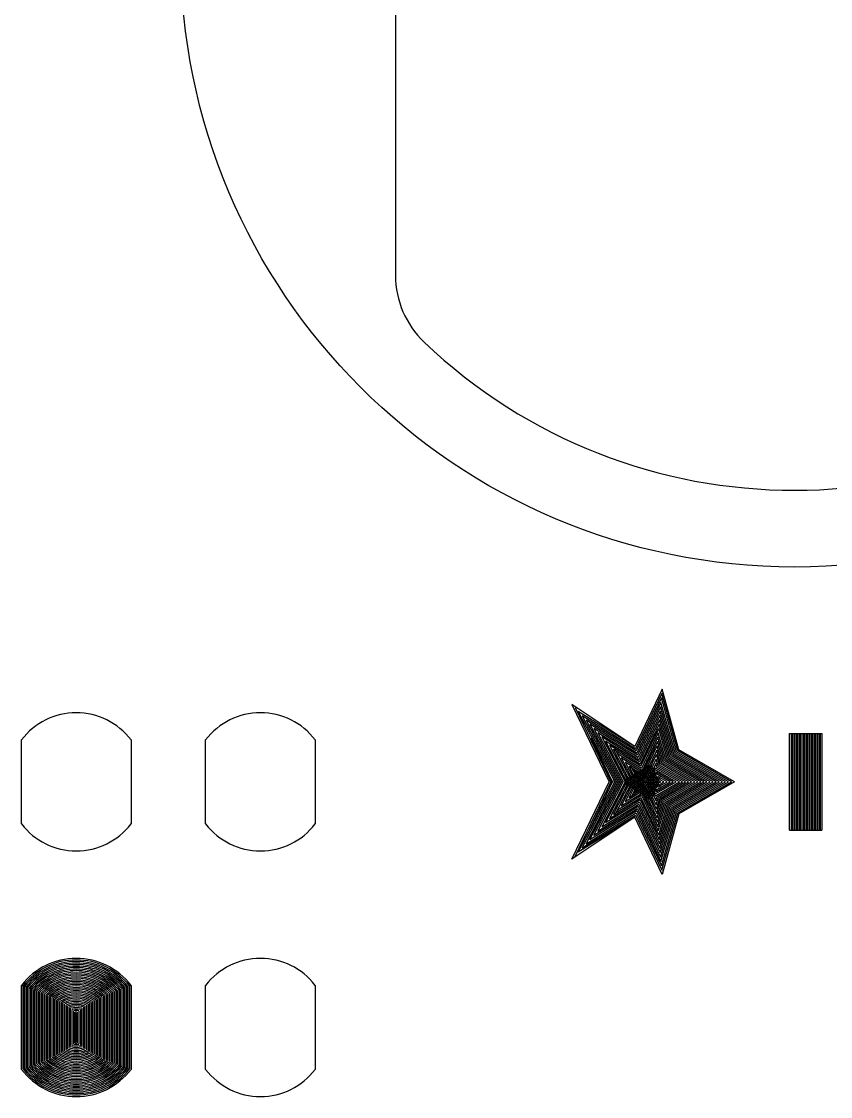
# Model space of a CAD drawing. Header units: millimetres. Extents: x 45003 to 46969, y 6653 to 6979.
# Drawn here: x 45029.19816 to 45029.22452, y 6711.14555 to 6711.18057 of the extents above; entities that cross this region are included whole.
import ezdxf

# ---------------------------------------------------------------- set-up
doc = ezdxf.new("R2010")
doc.units = ezdxf.units.MM
doc.layers.add('ARQ-EQ-COZ', color=1, linetype='Continuous')

msp = doc.modelspace()

# ---------------------------------------------------------------- linework, layer by layer
at = {"layer": 'ARQ-EQ-COZ'}
for p, q in [((45029.21034509628, 6711.193301398028), (45029.21034509628, 6711.172301398027)), ((45029.219030487, 6711.158818663575), (45029.21814284525, 6711.156954615847)), ((45029.21901823732, 6711.158676642201), (45029.21816405331, 6711.15688285574)), ((45029.21900598762, 6711.15853462082), (45029.21818526137, 6711.156811095633)), ((45029.21949549304, 6711.156781875577), (45029.21900598762, 6711.15853462082)), ((45029.21953815896, 6711.156814987208), (45029.21901823732, 6711.158676642201)), ((45029.21958082489, 6711.156848098833), (45029.219030487, 6711.158818663575)), ((45029.21609062459, 6711.1583276715), (45029.2173020741, 6711.155803818297)), ((45029.21814284525, 6711.156954615847), (45029.21609062459, 6711.1583276715)), ((45029.21619398988, 6711.158227872348), (45029.21737028193, 6711.155777263831)), ((45029.21899373794, 6711.158392599439), (45029.21820646944, 6711.156739335526)), ((45029.21898148825, 6711.158250578058), (45029.2182276775, 6711.156667575419)), ((45029.21941016119, 6711.156715652328), (45029.21898148825, 6711.158250578058)), ((45029.21945282711, 6711.156748763952), (45029.21899373794, 6711.158392599439)), ((45029.21629655041, 6711.158090797323), (45029.21748599035, 6711.155800681537)), ((45029.21814284525, 6711.156954615847), (45029.21629655041, 6711.158090797323)), ((45029.21642417581, 6711.157953549625), (45029.2175415568, 6711.155802174214)), ((45029.21816405331, 6711.15688285574), (45029.21642417581, 6711.157953549625)), ((45029.2165518012, 6711.157816301919), (45029.21759789851, 6711.155802174214)), ((45029.21818526137, 6711.156811095633), (45029.2165518012, 6711.157816301919)), ((45029.21896923857, 6711.158108556677), (45029.21824888555, 6711.15659581532)), ((45029.21895698887, 6711.157966535296), (45029.21827009362, 6711.156524055213)), ((45029.21894473919, 6711.157824513914), (45029.21829130168, 6711.156452295106)), ((45029.21928216342, 6711.156616317448), (45029.21894473919, 6711.157824513914)), ((45029.21932482934, 6711.156649429072), (45029.21895698887, 6711.157966535296)), ((45029.21936749527, 6711.156682540696), (45029.21896923857, 6711.158108556677)), ((45029.21667942661, 6711.157679054221), (45029.21765424022, 6711.155802174214)), ((45029.21820646944, 6711.156739335526), (45029.21667942661, 6711.157679054221)), ((45029.21680705201, 6711.157541806516), (45029.21771058194, 6711.155802174214)), ((45029.2182276775, 6711.156667575419), (45029.21680705201, 6711.157541806516)), ((45029.2189324895, 6711.157682492533), (45029.21831250974, 6711.156380534999)), ((45029.2183337178, 6711.156308774892), (45029.21892023981, 6711.157540471152)), ((45029.21919683157, 6711.156550094192), (45029.21892023981, 6711.157540471152)), ((45029.21923949749, 6711.156583205816), (45029.2189324895, 6711.157682492533)), ((45029.19816034092, 6711.154431100183), (45029.19816034092, 6711.157173248245)), ((45029.20172834092, 6711.157173248245), (45029.20172834092, 6711.154431100183)), ((45029.20416034092, 6711.154431100183), (45029.20416034092, 6711.157173248245)), ((45029.20772834092, 6711.157173248245), (45029.20772834092, 6711.154431100183)), ((45029.21742196949, 6711.155785126645), (45029.21672991736, 6711.15722690195)), ((45029.2169346774, 6711.157404558818), (45029.21776692365, 6711.155802174214)), ((45029.21824888555, 6711.15659581532), (45029.2169346774, 6711.157404558818)), ((45029.21706230281, 6711.15726731112), (45029.21786899828, 6711.155714121281)), ((45029.21827009362, 6711.156524055213), (45029.21706230281, 6711.15726731112)), ((45029.2171899282, 6711.157130063414), (45029.21790699085, 6711.155749450231)), ((45029.21829130168, 6711.156452295106), (45029.2171899282, 6711.157130063414)), ((45029.21890799013, 6711.157398449771), (45029.21835492586, 6711.156237014785)), ((45029.21889574044, 6711.15725642839), (45029.21837613393, 6711.156165254678)), ((45029.21888349075, 6711.157114407009), (45029.21839734199, 6711.156093494571)), ((45029.21906883379, 6711.156450759311), (45029.21888349075, 6711.157114407009)), ((45029.21911149972, 6711.156483870936), (45029.21889574044, 6711.15725642839)), ((45029.21915416564, 6711.156516982567), (45029.21890799013, 6711.157398449771)), ((45029.22318261863, 6711.154227174219), (45029.22318261863, 6711.157377174216)), ((45029.22318261863, 6711.157377174216), (45029.22423261862, 6711.157377174216)), ((45029.22323261863, 6711.157377174216), (45029.22323261863, 6711.154227174219)), ((45029.22328261862, 6711.157377174216), (45029.22328261862, 6711.154227174219)), ((45029.22333261863, 6711.157377174216), (45029.22333261863, 6711.154227174219)), ((45029.22338261863, 6711.157377174216), (45029.22338261863, 6711.154227174219)), ((45029.22343261862, 6711.157377174216), (45029.22343261862, 6711.154227174219)), ((45029.22348261862, 6711.157377174216), (45029.22348261862, 6711.154227174219)), ((45029.22353261863, 6711.157377174216), (45029.22353261863, 6711.154227174219)), ((45029.22358261862, 6711.157377174216), (45029.22358261862, 6711.154227174219)), ((45029.22363261862, 6711.157377174216), (45029.22363261862, 6711.154227174219)), ((45029.22368261863, 6711.157377174216), (45029.22368261863, 6711.154227174219)), ((45029.22373261862, 6711.157377174216), (45029.22373261862, 6711.154227174219)), ((45029.22378261862, 6711.157377174216), (45029.22378261862, 6711.154227174219)), ((45029.22383261863, 6711.157377174216), (45029.22383261863, 6711.154227174219)), ((45029.22388261862, 6711.157377174216), (45029.22388261862, 6711.154227174219)), ((45029.22393261862, 6711.157377174216), (45029.22393261862, 6711.154227174219)), ((45029.22398261863, 6711.157377174216), (45029.22398261863, 6711.154227174219)), ((45029.22403261863, 6711.157377174216), (45029.22403261863, 6711.154227174219)), ((45029.22408261862, 6711.157377174216), (45029.22408261862, 6711.154227174219)), ((45029.22413261863, 6711.157377174216), (45029.22413261863, 6711.154227174219)), ((45029.22418261862, 6711.157377174216), (45029.22418261862, 6711.154227174219)), ((45029.22423261862, 6711.157377174216), (45029.22423261862, 6711.154227174219)), ((45029.2173175536, 6711.156992815716), (45029.21794498341, 6711.155784779182)), ((45029.21831250974, 6711.156380534999), (45029.2173175536, 6711.156992815716)), ((45029.21798297598, 6711.155820108125), (45029.21744517901, 6711.156855568018)), ((45029.2183337178, 6711.156308774892), (45029.21744517901, 6711.156855568018)), ((45029.2174895511, 6711.156878613988), (45029.21802096855, 6711.155855437076)), ((45029.21841855004, 6711.156021734464), (45029.21887124106, 6711.156972385627)), ((45029.21885899138, 6711.156830364253), (45029.21843975811, 6711.155949974364)), ((45029.21898350195, 6711.156384536055), (45029.21885899138, 6711.156830364253)), ((45029.21902616787, 6711.156417647687), (45029.21887124106, 6711.156972385627)), ((45029.22119401387, 6711.155802174214), (45029.21949549304, 6711.156781875577)), ((45029.22129408584, 6711.155802174214), (45029.21953815896, 6711.156814987208)), ((45029.22139415782, 6711.155802174214), (45029.21958082489, 6711.156848098833)), ((45029.21835492586, 6711.156237014785), (45029.2175728044, 6711.156718320312)), ((45029.2177004298, 6711.156581072614), (45029.21805896112, 6711.155890766019)), ((45029.21837613393, 6711.156165254678), (45029.2177004298, 6711.156581072614)), ((45029.2178280552, 6711.156443824916), (45029.21809695369, 6711.15592609497)), ((45029.21839734199, 6711.156093494571), (45029.2178280552, 6711.156443824916)), ((45029.21846096617, 6711.155878214257), (45029.21884674169, 6711.156688342872)), ((45029.21848217423, 6711.15580645415), (45029.218834492, 6711.156546321491)), ((45029.21882224231, 6711.15640430011), (45029.21850338229, 6711.155734694044)), ((45029.21885550418, 6711.156285201175), (45029.21882224231, 6711.15640430011)), ((45029.2188981701, 6711.156318312799), (45029.218834492, 6711.156546321491)), ((45029.21894083603, 6711.156351424431), (45029.21884674169, 6711.156688342872)), ((45029.22009322212, 6711.155802174214), (45029.21902616787, 6711.156417647687)), ((45029.2201932941, 6711.155802174214), (45029.21906883379, 6711.156450759311)), ((45029.22029336607, 6711.155802174214), (45029.21911149972, 6711.156483870936)), ((45029.22039343805, 6711.155802174214), (45029.21915416564, 6711.156516982567)), ((45029.22049351003, 6711.155802174214), (45029.21919683157, 6711.156550094192)), ((45029.22059358201, 6711.155802174214), (45029.21923949749, 6711.156583205816)), ((45029.22069365399, 6711.155802174214), (45029.21928216342, 6711.156616317448)), ((45029.22079372596, 6711.155802174214), (45029.21932482934, 6711.156649429072)), ((45029.22089379794, 6711.155802174214), (45029.21936749527, 6711.156682540696)), ((45029.22099386992, 6711.155802174214), (45029.21941016119, 6711.156715652328)), ((45029.22109394189, 6711.155802174214), (45029.21945282711, 6711.156748763952)), ((45029.21786899828, 6711.155890227147), (45029.21865183872, 6711.156371975133)), ((45029.21790699085, 6711.155854898197), (45029.21863063066, 6711.156300215026)), ((45029.21794498341, 6711.155819569253), (45029.2186094226, 6711.156228454919)), ((45029.21813494626, 6711.15596142392), (45029.2179556806, 6711.156306577211)), ((45029.21841855004, 6711.156021734464), (45029.2179556806, 6711.156306577211)), ((45029.21798297598, 6711.155784240303), (45029.21858821454, 6711.156156694812)), ((45029.2180000527, 6711.156329623188), (45029.21817293883, 6711.155996752864)), ((45029.21802096855, 6711.155748911359), (45029.21856700648, 6711.156084934705)), ((45029.21843975811, 6711.155949974364), (45029.218083306, 6711.156169329513)), ((45029.2182109314, 6711.156032081814), (45029.21815157183, 6711.15614637113)), ((45029.21880999263, 6711.156262278729), (45029.21852459035, 6711.155662933937)), ((45029.21879774294, 6711.156120257348), (45029.21854579842, 6711.15559117383)), ((45029.21885093764, 6711.156115669172), (45029.21856700648, 6711.155519413723)), ((45029.21856700648, 6711.156084934705), (45029.21885093764, 6711.155488679256)), ((45029.21858821454, 6711.156156694812), (45029.21883868795, 6711.155630700637)), ((45029.2186094226, 6711.156228454919), (45029.21889188264, 6711.155635288812)), ((45029.21863063066, 6711.156300215026), (45029.21894507734, 6711.15563987698)), ((45029.21865183872, 6711.156371975133), (45029.21893282765, 6711.155781898361)), ((45029.21877017233, 6711.156218977919), (45029.21879774294, 6711.156120257348)), ((45029.21949279027, 6711.155802174214), (45029.21877017233, 6711.156218977919)), ((45029.21880860382, 6711.156081368373), (45029.21883868795, 6711.155973647791)), ((45029.21929264631, 6711.155802174214), (45029.21880860382, 6711.156081368373)), ((45029.21881283825, 6711.15625208955), (45029.21880999263, 6711.156262278729)), ((45029.21959286224, 6711.155802174214), (45029.21881283825, 6711.15625208955)), ((45029.21885126975, 6711.156114479997), (45029.21885093764, 6711.156115669172)), ((45029.21939271829, 6711.155802174214), (45029.21885126975, 6711.156114479997)), ((45029.21969293422, 6711.155802174214), (45029.21885550418, 6711.156285201175)), ((45029.2197930062, 6711.155802174214), (45029.2188981701, 6711.156318312799)), ((45029.21989307817, 6711.155802174214), (45029.21894083603, 6711.156351424431)), ((45029.21999315015, 6711.155802174214), (45029.21898350195, 6711.156384536055)), ((45029.21609062459, 6711.15327966229), (45029.2173020741, 6711.155803515493)), ((45029.21736937069, 6711.155828171531), (45029.2161870033, 6711.153364906063)), ((45029.21629655041, 6711.153513551112), (45029.21748599035, 6711.155803666898)), ((45029.21642417581, 6711.15365079881), (45029.2175415568, 6711.155802174214)), ((45029.2165518012, 6711.153788046508), (45029.21759789851, 6711.155802174214)), ((45029.21742963518, 6711.155838177348), (45029.21666467904, 6711.154244518669)), ((45029.21667942661, 6711.153925294214), (45029.21765424022, 6711.155802174214)), ((45029.21680705201, 6711.154062541912), (45029.21771058194, 6711.155802174214)), ((45029.2169346774, 6711.15419978961), (45029.21776692365, 6711.155802174214)), ((45029.21786899828, 6711.155890227147), (45029.21706230281, 6711.154337037316)), ((45029.21790699085, 6711.155854898197), (45029.2171899282, 6711.154474285014)), ((45029.21794498341, 6711.155819569253), (45029.2173175536, 6711.154611532712)), ((45029.21744517901, 6711.154748780417), (45029.21798297598, 6711.155784240303)), ((45029.21802096855, 6711.155748911359), (45029.2174895511, 6711.15472573444)), ((45029.21805896112, 6711.155713582409), (45029.2177004298, 6711.155023275814)), ((45029.21865183872, 6711.155232373302), (45029.21786899828, 6711.155714121281)), ((45029.21863063066, 6711.155304133409), (45029.21790699085, 6711.155749450231)), ((45029.2186094226, 6711.155375893516), (45029.21794498341, 6711.155784779182)), ((45029.21858821454, 6711.155447653623), (45029.21798297598, 6711.155820108125)), ((45029.21856700648, 6711.155519413723), (45029.21802096855, 6711.155855437076)), ((45029.21805896112, 6711.155713582409), (45029.21854579842, 6711.156013174598)), ((45029.21854579842, 6711.15559117383), (45029.21805896112, 6711.155890766019)), ((45029.21809695369, 6711.155678253465), (45029.21852459035, 6711.155941414491)), ((45029.21852459035, 6711.155662933937), (45029.21809695369, 6711.15592609497)), ((45029.21850338229, 6711.155734694044), (45029.21813494626, 6711.15596142392)), ((45029.21813494626, 6711.155642924515), (45029.21850338229, 6711.155869654392)), ((45029.21848217423, 6711.15580645415), (45029.21817293883, 6711.155996752864)), ((45029.21817293883, 6711.155607595564), (45029.21848217423, 6711.155797894285)), ((45029.21846096617, 6711.155878214257), (45029.2182109314, 6711.156032081814)), ((45029.2182109314, 6711.155572266621), (45029.21846096617, 6711.155726134178)), ((45029.21884674169, 6711.154916005563), (45029.21846096617, 6711.155726134178)), ((45029.218834492, 6711.155058026944), (45029.21848217423, 6711.155797894285)), ((45029.21850338229, 6711.155869654392), (45029.21882224231, 6711.155200048325)), ((45029.21852459035, 6711.155941414491), (45029.21880999263, 6711.155342069706)), ((45029.21854579842, 6711.156013174598), (45029.21879774294, 6711.155484091088)), ((45029.21883868795, 6711.155973647791), (45029.21858821454, 6711.155447653623)), ((45029.21889188264, 6711.155969059623), (45029.2186094226, 6711.155375893516)), ((45029.21894507734, 6711.155964471455), (45029.21863063066, 6711.155304133409)), ((45029.21893282765, 6711.155822450074), (45029.21865183872, 6711.155232373302)), ((45029.21877017233, 6711.155385370509), (45029.21949279027, 6711.155802174214)), ((45029.21880860382, 6711.155522980062), (45029.21929264631, 6711.155802174214)), ((45029.21881283825, 6711.155352258885), (45029.21959286224, 6711.155802174214)), ((45029.21885126975, 6711.155489868438), (45029.21939271829, 6711.155802174214)), ((45029.21885550418, 6711.155319147253), (45029.21969293422, 6711.155802174214)), ((45029.21888970125, 6711.155976870444), (45029.21889188264, 6711.155969059623)), ((45029.21919257434, 6711.155802174214), (45029.21888970125, 6711.155976870444)), ((45029.21888970125, 6711.155627477991), (45029.21919257434, 6711.155802174214)), ((45029.2188981701, 6711.155286035629), (45029.2197930062, 6711.155802174214)), ((45029.21892813274, 6711.15583926089), (45029.21893282765, 6711.155822450074)), ((45029.21899243038, 6711.155802174214), (45029.21892813274, 6711.15583926089)), ((45029.21892813274, 6711.155765087545), (45029.21899243038, 6711.155802174214)), ((45029.21893282765, 6711.155781898361), (45029.21892813274, 6711.155765087545)), ((45029.21894083603, 6711.155252924004), (45029.21989307817, 6711.155802174214)), ((45029.21897079866, 6711.155872372515), (45029.21894507734, 6711.155964471455)), ((45029.21894507734, 6711.15563987698), (45029.21897079866, 6711.155731975913)), ((45029.21909250236, 6711.155802174214), (45029.21897079866, 6711.155872372515)), ((45029.21897079866, 6711.155731975913), (45029.21909250236, 6711.155802174214)), ((45029.21898350195, 6711.155219812373), (45029.21999315015, 6711.155802174214)), ((45029.21902616787, 6711.155186700748), (45029.22009322212, 6711.155802174214)), ((45029.21906883379, 6711.155153589124), (45029.2201932941, 6711.155802174214)), ((45029.21911149972, 6711.155120477492), (45029.22029336607, 6711.155802174214)), ((45029.21915416564, 6711.155087365868), (45029.22039343805, 6711.155802174214)), ((45029.21919683157, 6711.155054254236), (45029.22049351003, 6711.155802174214)), ((45029.21923949749, 6711.155021142612), (45029.22059358201, 6711.155802174214)), ((45029.21928216342, 6711.154988030988), (45029.22069365399, 6711.155802174214)), ((45029.21932482934, 6711.154954919356), (45029.22079372596, 6711.155802174214)), ((45029.21936749527, 6711.154921807732), (45029.22089379794, 6711.155802174214)), ((45029.21941016119, 6711.154888696107), (45029.22099386992, 6711.155802174214)), ((45029.21945282711, 6711.154855584476), (45029.22109394189, 6711.155802174214)), ((45029.21949549304, 6711.154822472851), (45029.22119401387, 6711.155802174214)), ((45029.21953815896, 6711.154789361227), (45029.22129408584, 6711.155802174214)), ((45029.22139415782, 6711.155802174214), (45029.21958082489, 6711.154756249595)), ((45029.2175728044, 6711.154886028115), (45029.21835492586, 6711.155367333643)), ((45029.2177004298, 6711.155023275814), (45029.21837613393, 6711.15543909375)), ((45029.21809695369, 6711.155678253465), (45029.2178280552, 6711.155160523519)), ((45029.2178280552, 6711.155160523519), (45029.21839734199, 6711.155510853857)), ((45029.2179556806, 6711.155297771217), (45029.21813494626, 6711.155642924515)), ((45029.2179556806, 6711.155297771217), (45029.21841855004, 6711.155582613964)), ((45029.21817293883, 6711.155607595564), (45029.2180000527, 6711.155274725247)), ((45029.218083306, 6711.155435018923), (45029.21843975811, 6711.155654374071)), ((45029.21815157183, 6711.155457977305), (45029.2182109314, 6711.155572266621)), ((45029.21835492586, 6711.155367333643), (45029.21890799013, 6711.154205898657)), ((45029.21837613393, 6711.15543909375), (45029.21889574044, 6711.154347920038)), ((45029.21839734199, 6711.155510853857), (45029.21888349075, 6711.154489941419)), ((45029.21887124106, 6711.154631962801), (45029.21841855004, 6711.155582613964)), ((45029.21843975811, 6711.155654374071), (45029.21885899138, 6711.154773984182)), ((45029.21879774294, 6711.155484091088), (45029.21877017233, 6711.155385370509)), ((45029.21883868795, 6711.155630700637), (45029.21880860382, 6711.155522980062)), ((45029.21885093764, 6711.155488679256), (45029.21885126975, 6711.155489868438)), ((45029.21889188264, 6711.155635288812), (45029.21888970125, 6711.155627477991)), ((45029.2169346774, 6711.15419978961), (45029.21824888555, 6711.155008533116)), ((45029.21706230281, 6711.154337037316), (45029.21827009362, 6711.155080293222)), ((45029.2171899282, 6711.154474285014), (45029.21829130168, 6711.155152053329)), ((45029.2173175536, 6711.154611532712), (45029.21831250974, 6711.155223813436)), ((45029.21744517901, 6711.154748780417), (45029.2183337178, 6711.155295573536)), ((45029.21824888555, 6711.155008533116), (45029.21896923857, 6711.153495791758)), ((45029.21827009362, 6711.155080293222), (45029.21895698887, 6711.15363781314)), ((45029.21829130168, 6711.155152053329), (45029.21894473919, 6711.153779834521)), ((45029.21831250974, 6711.155223813436), (45029.2189324895, 6711.153921855895)), ((45029.21892023981, 6711.154063877276), (45029.2183337178, 6711.155295573536)), ((45029.21880999263, 6711.155342069706), (45029.21881283825, 6711.155352258885)), ((45029.21882224231, 6711.155200048325), (45029.21885550418, 6711.155319147253)), ((45029.218834492, 6711.155058026944), (45029.2188981701, 6711.155286035629)), ((45029.21884674169, 6711.154916005563), (45029.21894083603, 6711.155252924004)), ((45029.21885899138, 6711.154773984182), (45029.21898350195, 6711.155219812373)), ((45029.21887124106, 6711.154631962801), (45029.21902616787, 6711.155186700748)), ((45029.21888349075, 6711.154489941419), (45029.21906883379, 6711.155153589124)), ((45029.21889574044, 6711.154347920038), (45029.21911149972, 6711.155120477492)), ((45029.21890799013, 6711.154205898657), (45029.21915416564, 6711.155087365868)), ((45029.21892023981, 6711.154063877276), (45029.21919683157, 6711.155054254236)), ((45029.2189324895, 6711.153921855895), (45029.21923949749, 6711.155021142612)), ((45029.21642417581, 6711.15365079881), (45029.21816405331, 6711.154721492695)), ((45029.2165518012, 6711.153788046508), (45029.21818526137, 6711.154793252795)), ((45029.21667942661, 6711.153925294214), (45029.21820646944, 6711.154865012902)), ((45029.21680705201, 6711.154062541912), (45029.2182276775, 6711.154936773009)), ((45029.21816405331, 6711.154721492695), (45029.21901823732, 6711.152927706234)), ((45029.21818526137, 6711.154793252795), (45029.21900598762, 6711.153069727615)), ((45029.21820646944, 6711.154865012902), (45029.21899373794, 6711.153211748996)), ((45029.2182276775, 6711.154936773009), (45029.21898148825, 6711.153353770377)), ((45029.21894473919, 6711.153779834521), (45029.21928216342, 6711.154988030988)), ((45029.21895698887, 6711.15363781314), (45029.21932482934, 6711.154954919356)), ((45029.21896923857, 6711.153495791758), (45029.21936749527, 6711.154921807732)), ((45029.21898148825, 6711.153353770377), (45029.21941016119, 6711.154888696107)), ((45029.21899373794, 6711.153211748996), (45029.21945282711, 6711.154855584476)), ((45029.21900598762, 6711.153069727615), (45029.21949549304, 6711.154822472851)), ((45029.21901823732, 6711.152927706234), (45029.21953815896, 6711.154789361227)), ((45029.21958082489, 6711.154756249595), (45029.219030487, 6711.152785684852)), ((45029.21814284525, 6711.154652717943), (45029.21609062459, 6711.15327966229)), ((45029.21814284525, 6711.154649732588), (45029.21629655041, 6711.153513551112)), ((45029.219030487, 6711.152785684852), (45029.21814284525, 6711.154649732588)), ((45029.22318261863, 6711.154227174219), (45029.22423261862, 6711.154227174219)), ((45029.19816034092, 6711.146431100181), (45029.19816034092, 6711.149173248251)), ((45029.19821034092, 6711.146448200806), (45029.19821034092, 6711.149156147626)), ((45029.19826034093, 6711.146465520183), (45029.19826034093, 6711.149138828249)), ((45029.19831034092, 6711.14648306694), (45029.19831034092, 6711.149121281492)), ((45029.19836034092, 6711.146500850276), (45029.19836034092, 6711.149103498156)), ((45029.19841034093, 6711.146518880018), (45029.19841034093, 6711.149085468413)), ((45029.19846034092, 6711.146537166705), (45029.19846034092, 6711.149067181727)), ((45029.20142834092, 6711.149067181727), (45029.20142834092, 6711.146537166705)), ((45029.20147834092, 6711.149085468413), (45029.20147834092, 6711.146518880018)), ((45029.20152834093, 6711.149103498156), (45029.20152834093, 6711.146500850276)), ((45029.20157834092, 6711.149121281492), (45029.20157834092, 6711.14648306694)), ((45029.20162834092, 6711.149138828249), (45029.20162834092, 6711.146465520183)), ((45029.20167834093, 6711.149156147626), (45029.20167834093, 6711.146448200806)), ((45029.20172834092, 6711.149173248251), (45029.20172834092, 6711.146431100181)), ((45029.20416034092, 6711.146431100181), (45029.20416034092, 6711.149173248251)), ((45029.20772834092, 6711.149173248251), (45029.20772834092, 6711.146431100181)), ((45029.19851034092, 6711.146555721648), (45029.19851034092, 6711.149048626784)), ((45029.19856034093, 6711.146574557014), (45029.19856034093, 6711.149029791418)), ((45029.19861034092, 6711.146593685907), (45029.19861034092, 6711.149010662525)), ((45029.19866034092, 6711.146613122492), (45029.19866034092, 6711.148991225939)), ((45029.19871034093, 6711.146632882123), (45029.19871034093, 6711.148971466308)), ((45029.19876034092, 6711.146652981454), (45029.19876034092, 6711.148951366978)), ((45029.19881034092, 6711.146673438639), (45029.19881034092, 6711.148930909793)), ((45029.19886034093, 6711.146694273496), (45029.19886034093, 6711.148910074936)), ((45029.19891034092, 6711.146715507753), (45029.19891034092, 6711.148888840679)), ((45029.19896034092, 6711.146737165295), (45029.19896034092, 6711.148867183137)), ((45029.19901034093, 6711.146759272492), (45029.19901034093, 6711.14884507594)), ((45029.19906034092, 6711.146781858578), (45029.19906034092, 6711.148822489854)), ((45029.19911034092, 6711.146804956084), (45029.19911034092, 6711.148799392348)), ((45029.19916034093, 6711.146828601411), (45029.19916034093, 6711.148775747014)), ((45029.19921034092, 6711.146852835501), (45029.19921034092, 6711.148751512931)), ((45029.19926034092, 6711.146877704637), (45029.19926034092, 6711.148726643795)), ((45029.19931034093, 6711.14690326154), (45029.19931034093, 6711.148701086892)), ((45029.20057834093, 6711.148701086892), (45029.20057834093, 6711.14690326154)), ((45029.20062834093, 6711.148726643795), (45029.20062834093, 6711.146877704637)), ((45029.20067834092, 6711.148751512931), (45029.20067834092, 6711.146852835501)), ((45029.20072834093, 6711.148775747014), (45029.20072834093, 6711.146828601411)), ((45029.20077834092, 6711.148799392348), (45029.20077834092, 6711.146804956084)), ((45029.20082834092, 6711.148822489854), (45029.20082834092, 6711.146781858578)), ((45029.20087834093, 6711.14884507594), (45029.20087834093, 6711.146759272492)), ((45029.20092834093, 6711.148867183137), (45029.20092834093, 6711.146737165295)), ((45029.20097834092, 6711.148888840679), (45029.20097834092, 6711.146715507753)), ((45029.20102834093, 6711.148910074936), (45029.20102834093, 6711.146694273496)), ((45029.20107834092, 6711.148930909793), (45029.20107834092, 6711.146673438639)), ((45029.20112834092, 6711.148951366978), (45029.20112834092, 6711.146652981454)), ((45029.20117834093, 6711.148971466308), (45029.20117834093, 6711.146632882123)), ((45029.20122834093, 6711.148991225939), (45029.20122834093, 6711.146613122492)), ((45029.20127834092, 6711.149010662525), (45029.20127834092, 6711.146593685907)), ((45029.20132834093, 6711.149029791418), (45029.20132834093, 6711.146574557014)), ((45029.20137834092, 6711.149048626784), (45029.20137834092, 6711.146555721648)), ((45029.19936034092, 6711.146929566629), (45029.19936034092, 6711.148674781803)), ((45029.19941034092, 6711.14695668974), (45029.19941034092, 6711.148647658692)), ((45029.19946034093, 6711.146984712291), (45029.19946034093, 6711.148619636141)), ((45029.19951034093, 6711.147013730178), (45029.19951034093, 6711.148590618254)), ((45029.19956034092, 6711.147043857663), (45029.19956034092, 6711.148560490769)), ((45029.19961034093, 6711.147075232676), (45029.19961034093, 6711.148529115756)), ((45029.19966034092, 6711.147108024376), (45029.19966034092, 6711.148496324055)), ((45029.19971034092, 6711.147142443971), (45029.19971034092, 6711.148461904461)), ((45029.19976034093, 6711.147178761033), (45029.19976034093, 6711.148425587399)), ((45029.19981034093, 6711.147217328934), (45029.19981034093, 6711.148387019491)), ((45029.20007834092, 6711.148387019491), (45029.20007834092, 6711.147217328934)), ((45029.20012834093, 6711.148425587399), (45029.20012834093, 6711.147178761033)), ((45029.20017834092, 6711.148461904461), (45029.20017834092, 6711.147142443971)), ((45029.20022834092, 6711.148496324055), (45029.20022834092, 6711.147108024376)), ((45029.20027834093, 6711.148529115756), (45029.20027834093, 6711.147075232676)), ((45029.20032834092, 6711.148560490769), (45029.20032834092, 6711.147043857663)), ((45029.20037834092, 6711.148590618254), (45029.20037834092, 6711.147013730178)), ((45029.20042834093, 6711.148619636141), (45029.20042834093, 6711.146984712291)), ((45029.20047834092, 6711.148647658692), (45029.20047834092, 6711.14695668974)), ((45029.20052834092, 6711.148674781803), (45029.20052834092, 6711.146929566629)), ((45029.19986034092, 6711.147258626607), (45029.19986034092, 6711.148345721825)), ((45029.19991034093, 6711.147303331553), (45029.19991034093, 6711.148301016879)), ((45029.19994469863, 6711.147333870974), (45029.19994469863, 6711.148271753777)), ((45029.19997834093, 6711.148301016879), (45029.19997834093, 6711.147303331553)), ((45029.20002834092, 6711.148345721825), (45029.20002834092, 6711.147258626607))]:
    msp.add_line(p, q, dxfattribs=at)
msp.add_circle((45029.22334509628, 6711.182801398031), 0.02, dxfattribs=at)
for centre, radius, start, end in [((45029.21334509629, 6711.172301398027), 0.003, 180, 226.3983762678784), ((45029.22334509628, 6711.182801398031), 0.0175, 226.3971810262185, 313.6028189737814), ((45029.19994434092, 6711.155802174214), 0.00225, 37.54369181478103, 142.456308185219), ((45029.20594434092, 6711.155802174214), 0.00225, 37.54369181478103, 142.456308185219), ((45029.19994434092, 6711.155802174214), 0.00225, 217.543691814781, 322.456308185219), ((45029.20594434092, 6711.155802174214), 0.00225, 217.543691814781, 322.456308185219), ((45029.19994434092, 6711.14780217422), 0.00225, 37.54369181478103, 142.456308185219), ((45029.19994434092, 6711.14780217422), 0.0022, 37.98407724973793, 142.0159227502621), ((45029.19994434092, 6711.14780217422), 0.00215, 38.44035109091554, 141.5596489090845), ((45029.19994434092, 6711.14780217422), 0.0021, 38.91349348958594, 141.0865065104141), ((45029.19994434092, 6711.14780217422), 0.00205, 39.40457153626762, 140.5954284637324), ((45029.19994434092, 6711.14780217422), 0.002, 39.91474946911607, 140.0852505308839), ((45029.19994434092, 6711.14780217422), 0.00195, 40.44530025687818, 139.5546997431218), ((45029.20594434092, 6711.14780217422), 0.00225, 37.54369181478103, 142.456308185219), ((45029.19994434092, 6711.14780217422), 0.0019, 40.99761906459248, 139.0023809354075), ((45029.19994434092, 6711.14780217422), 0.00185, 41.57323894071475, 138.4267610592853), ((45029.19994434092, 6711.14780217422), 0.0018, 42.17384860526415, 137.8261513947359), ((45029.19994434092, 6711.14780217422), 0.00175, 42.80131371883136, 137.1986862811686), ((45029.19994434092, 6711.14780217422), 0.0017, 43.45770121921793, 136.5422987760666), ((45029.19994434092, 6711.14780217422), 0.00165, 44.14530849179923, 135.8546915082007), ((45029.19994434092, 6711.14780217422), 0.0016, 44.86669731499791, 135.1333026850021), ((45029.19994434092, 6711.14780217422), 0.00155, 45.62473450147304, 134.375265498527), ((45029.19994434092, 6711.14780217422), 0.0015, 46.42264044611001, 133.57735955389), ((45029.19994434092, 6711.14780217422), 0.00145, 47.2640473386128, 132.7359526613872), ((45029.19994434092, 6711.14780217422), 0.0014, 48.15306969693682, 131.8469303030632), ((45029.19994434092, 6711.14780217422), 0.00135, 49.09439026787725, 130.9056097321228), ((45029.19994434092, 6711.14780217422), 0.0013, 50.09336539469893, 129.9066346053011), ((45029.19994434092, 6711.14780217422), 0.00125, 51.15615560264023, 128.8438443973598), ((45029.19994434092, 6711.14780217422), 0.0012, 52.28988837182914, 127.7101116281709), ((45029.19994434092, 6711.14780217422), 0.00115, 53.50286367048104, 126.497136329519), ((45029.19994434092, 6711.14780217422), 0.0011, 54.80481547012776, 125.1951845298723), ((45029.19994434092, 6711.14780217422), 0.00105, 56.20724897845582, 123.7927510215445), ((45029.19994434092, 6711.14780217422), 0.001, 57.72388073042284, 122.2761192695772), ((45029.19994434092, 6711.14780217422), 0.00095, 59.37122153709318, 120.6287784629068), ((45029.19994434092, 6711.14780217422), 0.0009000000000000002, 61.16936029883215, 118.8306397011679), ((45029.19994434092, 6711.14780217422), 0.0008500000000000001, 63.14303787015204, 116.856962129848), ((45029.19994434092, 6711.14780217422), 0.0008, 65.32314764467826, 114.6768523553218), ((45029.19994434092, 6711.14780217422), 0.00075, 67.74888265183333, 112.2511173481667), ((45029.19994434092, 6711.14780217422), 0.0007, 70.47089153754882, 109.5291084624512), ((45029.19994434092, 6711.14780217422), 0.0006500000000000001, 73.55606873626967, 106.4439312637303), ((45029.19994434092, 6711.14780217422), 0.0006000000000000001, 77.09510849872733, 102.9048915055228), ((45029.19994434092, 6711.14780217422), 0.00055, 81.21499076551609, 98.78500923448392), ((45029.19994434092, 6711.14780217422), 0.0005, 86.10087812197538, 93.89912187802464), ((45029.19994434092, 6711.14780217422), 0.0005, 266.1008781219753, 273.8991218780246), ((45029.19994434092, 6711.14780217422), 0.001, 237.7238807304228, 302.2761192723605), ((45029.19994434092, 6711.14780217422), 0.00095, 239.3712215370932, 300.6287784629068), ((45029.19994434092, 6711.14780217422), 0.0009000000000000002, 241.1693602988321, 298.8306397011679), ((45029.19994434092, 6711.14780217422), 0.0008500000000000001, 243.143037870152, 296.8569621298479), ((45029.19994434092, 6711.14780217422), 0.0008, 245.3231476446782, 294.6768523553218), ((45029.19994434092, 6711.14780217422), 0.00075, 247.7488826518333, 292.2511173440624), ((45029.19994434092, 6711.14780217422), 0.0007, 250.4708915375488, 289.5291084624512), ((45029.19994434092, 6711.14780217422), 0.0006500000000000001, 253.5560687362696, 286.4439312637303), ((45029.19994434092, 6711.14780217422), 0.0006000000000000001, 257.0951084944771, 282.9048915055228), ((45029.19994434092, 6711.14780217422), 0.00055, 261.2149907600324, 278.7850092285255), ((45029.19994434092, 6711.14780217422), 0.00175, 222.8013137188313, 317.1986862811686), ((45029.19994434092, 6711.14780217422), 0.0017, 223.4577012192179, 316.5422987807821), ((45029.19994434092, 6711.14780217422), 0.00165, 224.1453084917992, 315.8546915082007), ((45029.19994434092, 6711.14780217422), 0.0016, 224.8666973149979, 315.1333026850021), ((45029.19994434092, 6711.14780217422), 0.00155, 225.624734501473, 314.375265498527), ((45029.19994434092, 6711.14780217422), 0.0015, 226.42264044611, 313.5773595538899), ((45029.19994434092, 6711.14780217422), 0.00145, 227.2640473386128, 312.7359526613872), ((45029.19994434092, 6711.14780217422), 0.0014, 228.1530696969356, 311.8469303030632), ((45029.19994434092, 6711.14780217422), 0.00135, 229.0943902678772, 310.9056097321227), ((45029.19994434092, 6711.14780217422), 0.0013, 230.0933653946989, 309.9066346053011), ((45029.19994434092, 6711.14780217422), 0.00125, 231.1561556026402, 308.8438443973598), ((45029.19994434092, 6711.14780217422), 0.0012, 232.2898883718292, 307.7101116281709), ((45029.19994434092, 6711.14780217422), 0.00115, 233.5028636704809, 306.497136329519), ((45029.19994434092, 6711.14780217422), 0.0011, 234.8048154701278, 305.1951845298722), ((45029.19994434092, 6711.14780217422), 0.00105, 236.2072489784555, 303.7927510215441), ((45029.19994434092, 6711.14780217422), 0.00225, 217.543691814781, 322.456308185219), ((45029.19994434092, 6711.14780217422), 0.0022, 217.9840772497379, 322.0159227502621), ((45029.19994434092, 6711.14780217422), 0.00215, 218.4403510909155, 321.5596489090844), ((45029.19994434092, 6711.14780217422), 0.0021, 218.9134934895846, 321.086506510414), ((45029.19994434092, 6711.14780217422), 0.00205, 219.4045715362676, 320.5954284637323), ((45029.19994434092, 6711.14780217422), 0.002, 219.914749469116, 320.0852505308839), ((45029.19994434092, 6711.14780217422), 0.00195, 220.4453002568781, 319.5546997431218), ((45029.19994434092, 6711.14780217422), 0.0019, 220.9976190645925, 319.0023809354075), ((45029.19994434092, 6711.14780217422), 0.00185, 221.5732389407147, 318.4267610592853), ((45029.19994434092, 6711.14780217422), 0.0018, 222.1738486052641, 317.8261513947359), ((45029.20594434092, 6711.14780217422), 0.00225, 217.543691814781, 322.456308185219)]:
    msp.add_arc(centre, radius, start, end, dxfattribs=at)

doc.saveas('drawing.dxf')
